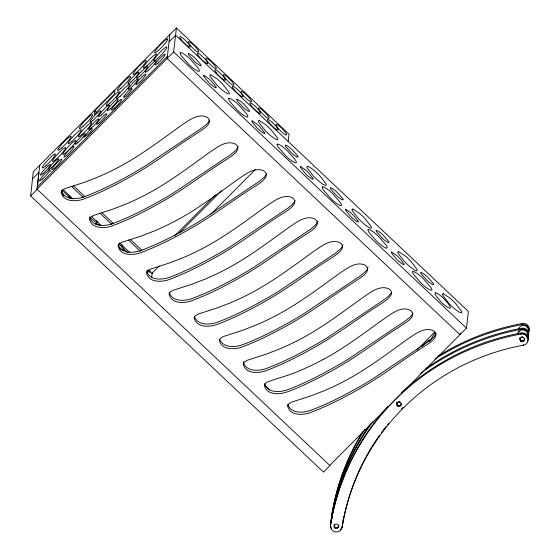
<?xml version="1.0" encoding="UTF-8"?>
<svg xmlns="http://www.w3.org/2000/svg" width="560" height="560" viewBox="0 0 560 560"><rect width="100%" height="100%" fill="white"/><g stroke="black" fill="none" stroke-linecap="round" stroke-linejoin="round"><path stroke-width="0.84" d="M243.495 361.725C245.42 372.337 260.092 371.371 267.75 367.941C286.125 360.948 303.569 351.666 320.558 341.817A338.051 328.706 6.6 0 0 328.741 336.784L383.264 300.258L388.584 296.142L391.524 292.558M39.76 165.228L36.995 189.168L329.973 465.57L323.47 472.101L30.653 195.902L33.257 171.766L176.407 28L289.03 134.232L288.19 141.484M94.745 110.691L94.318 114.387L114.471 94.15L114.898 90.454L94.745 110.691L96.586 112.434M169.904 34.538L167.132 58.471L459.942 334.67L460.11 333.221M36.995 189.168L173.642 51.94L176.407 28M151.732 277.102L152.292 272.265M401.457 392.721A239.582 232.96 6.6 0 1 521.262 332.906L521.136 333.991A5.866 5.705 6.6 0 1 528.017 338.534A5.866 5.705 6.6 0 1 523.39 345.205A227.85 221.557 6.6 0 0 342.153 527.219A5.866 5.705 6.6 0 1 335.454 531.923A5.866 5.705 6.6 0 1 330.568 525.378L330.694 524.286A239.582 232.96 6.6 0 1 387.8 406.483M331.184 522.795A5.866 5.705 6.6 0 1 331.114 520.66L331.24 519.575A239.582 232.96 6.6 0 1 370.419 424.018M331.891 518.637A5.866 5.705 6.6 0 1 331.66 515.942L331.786 514.857A239.582 232.96 6.6 0 1 362.789 431.648M342.153 527.219L342.279 526.127A227.85 221.557 6.6 0 1 379.61 435.148M342.727 522.228L342.699 522.501A5.866 5.705 6.6 0 1 342.433 523.509M329.805 465.367L466.452 328.139L468.384 311.451L175.567 35.252L169.064 41.79M527.674 338.1A5.866 5.705 6.6 0 0 521.682 329.28L521.808 328.188A239.582 232.96 6.6 0 0 425.523 368.851M528.22 333.382A5.866 5.705 6.6 0 0 522.228 324.562L522.354 323.477A239.582 232.96 6.6 0 0 437.941 356.202M523.39 345.205L523.453 344.659M317.793 220.955L316.204 224.329L310.618 229.208L254.569 266.819A338.051 328.706 6.6 0 1 246.379 271.852C229.397 281.694 211.953 290.983 193.578 297.976C185.864 301.259 172.298 302.428 169.288 292.432M342.965 244.699L341.376 248.066L335.783 252.945L279.734 290.556A338.051 328.706 6.6 0 1 271.544 295.589C254.562 305.438 237.118 314.727 218.743 321.713C211.036 324.863 198.436 326.179 194.558 316.869M368.102 267.169L366.513 270.543L360.927 275.415L304.878 313.033A338.051 328.706 6.6 0 1 296.688 318.066C279.699 327.908 262.262 337.197 243.887 344.183C236.18 347.34 223.58 348.656 219.702 339.339M209.762 119.987L207.487 123.459L202.72 127.428L146.671 165.046A338.051 328.706 6.6 0 1 138.481 170.079C121.499 179.921 104.055 189.21 85.68 196.196C77.966 199.479 64.4 200.655 61.39 190.652M238.217 146.825L235.949 150.304L231.175 154.273L175.126 191.884A338.051 328.706 6.6 0 1 166.943 196.917C149.954 206.766 132.51 216.055 114.135 223.041C106.421 226.324 92.855 227.5 89.852 217.497M266.672 173.67L264.404 177.149L259.637 181.118L203.588 218.729A338.051 328.706 6.6 0 1 195.398 223.762C178.409 233.611 160.972 242.893 142.597 249.886C134.883 253.169 121.317 254.338 118.307 244.342M295.134 200.515L292.859 203.994L288.092 207.963L232.043 245.574A338.051 328.706 6.6 0 1 223.86 250.607C206.871 260.449 189.427 269.738 171.052 276.731C163.338 280.014 149.772 281.183 146.769 271.187M413.049 312.984L410.781 316.463L406.007 320.425L349.958 358.043A338.051 328.706 6.6 0 1 341.775 363.076C324.786 372.918 307.342 382.207 288.967 389.193C281.253 392.476 267.687 393.652 264.684 383.649M436.205 333.578L433.93 337.057L429.163 341.026L373.114 378.637A338.051 328.706 6.6 0 1 364.924 383.67C347.942 393.519 330.498 402.808 312.123 409.794C304.409 413.077 290.843 414.253 287.84 404.25M32.417 179.018L38.927 172.48L37.163 189.371L30.653 195.902M37.247 186.991L167.384 56.294M174.769 235.732L215.46 194.873M179.452 232.953L221.368 190.855M159.292 265.979L151.893 273.413L148.071 269.808M210.483 214.564L255.507 169.351M416.878 350.014L434.763 332.052M307.475 166.292L309.988 167.349L313.978 170.31A14.182 2.625 44.9 0 1 319.851 175.854L325.92 183.694A12.04 2.233 44.9 0 1 325.717 185.479L323.197 184.429L319.207 181.461A14.182 2.625 44.9 0 1 313.334 175.924L307.265 168.084A12.04 2.233 44.9 0 1 307.475 166.292M173.642 51.94L466.452 328.139M73.57 185.892L84.952 196.63M102.025 212.737L113.407 223.468M130.48 239.575L141.862 250.306M71.421 186.284L83.44 197.617M99.876 213.122L111.895 224.455M128.331 239.96L140.343 251.293M49.637 170.149L50.862 171.311M62.811 189.385L72.996 198.989M91.448 216.391L100.989 225.393M119.441 242.802L129.619 252.406M264.481 385.245L269.556 390.033M323.183 359.513A249.76 242.858 6.6 0 0 332.521 354.221C351.12 343.182 368.319 330.022 385.903 317.485C392.924 312.872 402.073 305.795 410.739 310.436C417.711 317.548 403.459 323.526 398.972 327.208C382.249 337.757 366.394 349.608 349.706 360.213A338.051 328.706 6.6 0 1 341.523 365.253C327.74 373.429 313.446 380.723 298.844 387.317C290.052 390.817 280.091 396.13 270.515 392.497C266.105 391.419 261.373 384.223 267.484 381.976C278.103 377.951 289.275 375.417 299.656 370.699A259.406 252.238 6.6 0 0 323.183 359.506M431.06 339.794A14.749 2.093 -46.7 0 1 435.603 332.577M422.184 346.472A8.561 1.218 -46.7 0 1 428.631 340.417A8.561 1.218 -46.7 0 1 429.485 341.502M149.667 270.9A7.371 1.365 44.9 0 1 147.049 270.823M127.393 252.504A7.371 1.365 44.9 0 1 122.437 246.897A7.371 1.365 44.9 0 1 122.885 245.287M118.839 243.74A7.371 1.365 44.9 0 1 123.858 250.201A7.371 1.365 44.9 0 1 119.364 247.989M95.739 224.203A7.371 1.365 44.9 0 1 99.127 225.288M96.747 220.815A7.371 1.365 44.9 0 1 95.746 222.054A7.371 1.365 44.9 0 1 89.649 216.748M70.518 198.31A7.371 1.365 44.9 0 1 69.65 195.384M63.987 195.685A7.371 1.365 44.9 0 1 62.286 193.739M61.908 190.715A7.371 1.365 44.9 0 1 70.07 198.422M521.262 332.906A5.866 5.705 6.6 0 1 527.254 341.726M342.279 526.127A5.866 5.705 6.6 0 1 340.193 529.648M331.814 528.619A5.866 5.705 6.6 0 1 330.694 524.286M381.479 432.558A227.85 221.557 6.6 0 1 386.015 426.573M387.576 424.606A227.85 221.557 6.6 0 1 388.626 423.311M401.457 408.926A227.85 221.557 6.6 0 1 403.228 407.134M338.814 524.944A2.345 2.282 6.6 0 1 336.231 527.478A2.345 2.282 6.6 0 1 334.271 524.44M524.734 338.485A2.345 2.282 6.6 0 1 522.102 340.774A2.345 2.282 6.6 0 1 520.128 337.897M401.436 403.452A2.345 2.282 6.6 0 1 398.531 405.454A2.345 2.282 6.6 0 1 396.949 402.36A2.345 2.282 6.6 0 0 398.531 405.454A2.345 2.282 6.6 0 0 401.443 403.417M330.568 525.378A239.582 232.96 6.6 0 1 521.136 333.991M521.808 328.188A5.866 5.705 6.6 0 1 527.8 337.008M342.559 522.424A5.866 5.705 6.6 0 1 342.349 522.928M331.471 522.263A5.866 5.705 6.6 0 1 331.24 519.575M331.114 520.66A239.582 232.96 6.6 0 1 372.778 421.659M420.644 373.415A239.582 232.96 6.6 0 1 521.682 329.28M343.385 518.084A227.85 221.557 6.6 0 1 343.693 516.418M342.972 520.835A227.85 221.557 6.6 0 1 343.721 516.677M522.851 337.162A2.345 2.282 6.6 0 1 521.71 336.889M398.853 401.8A2.345 2.282 6.6 0 0 400.043 401.842A2.345 2.282 6.6 0 1 398.741 401.807M522.354 323.477A5.866 5.705 6.6 0 1 528.346 332.297M332.234 518.091A5.866 5.705 6.6 0 1 331.786 514.857M331.66 515.942A239.582 232.96 6.6 0 1 364.987 429.051M434.98 359.093A239.582 232.96 6.6 0 1 522.228 324.562M517.755 334.152A4.984 4.844 6.6 0 1 524.013 330.113A4.984 4.844 6.6 0 1 527.268 336.742M522.746 337.064A2.345 2.282 6.6 0 1 521.766 336.868M520.45 333.893A4.984 4.844 6.6 0 1 527.261 338.345M524.622 338.541A2.345 2.282 6.6 0 1 521.99 340.669A2.345 2.282 6.6 0 1 519.981 337.953M518.609 328.902A4.984 4.844 6.6 0 1 525.231 325.71A4.984 4.844 6.6 0 1 527.828 332.479M518.014 333.893A4.984 4.844 6.6 0 1 519.169 330.708M522.55 329.007A4.984 4.844 6.6 0 1 527.954 333.431M401.674 404.04A4.984 4.844 6.6 0 1 400.673 404.376M61.173 192.157C63.091 202.769 77.77 201.803 85.428 198.373C103.803 191.387 121.247 182.098 138.229 172.256A338.051 328.706 6.6 0 0 146.419 167.216C163.107 156.611 178.962 144.76 195.685 134.211C200.172 130.529 214.417 124.551 207.452 117.439C198.786 112.798 189.63 119.875 182.616 124.488C165.025 137.025 147.833 150.185 129.234 161.224A249.76 242.858 6.6 0 1 119.889 166.516A259.406 252.238 6.6 0 1 96.362 177.702L83.734 182.532L65.163 188.538L62.076 190.407L61.173 192.157M89.628 219.002C91.553 229.614 106.232 228.648 113.883 225.218C132.258 218.232 149.702 208.943 166.691 199.094A338.051 328.706 6.6 0 0 174.881 194.061C192.171 183.029 208.649 170.779 226.002 159.838C230.538 156.835 243.502 149.471 235.13 143.829C225.631 139.979 216.643 147.805 209.174 152.656C192.283 164.836 175.609 177.401 157.689 188.062A249.76 242.858 6.6 0 1 148.351 193.354A259.406 252.238 6.6 0 1 124.824 204.547L112.189 209.377L93.625 215.383L90.531 217.252L89.628 219.002M118.083 245.847C120.008 256.452 134.687 255.493 142.345 252.063C160.72 245.07 178.157 235.781 195.146 225.939A338.051 328.706 6.6 0 0 203.336 220.906C220.626 209.867 237.104 197.617 254.457 186.676C258.993 183.68 271.957 176.316 263.585 170.674C254.086 166.817 245.105 174.65 237.636 179.501C220.738 191.681 204.071 204.246 186.151 214.907A249.76 242.858 6.6 0 1 176.806 220.199A259.406 252.238 6.6 0 1 153.279 231.385L140.651 236.222L122.08 242.228L118.993 244.097L118.083 245.847M146.545 272.692C148.47 283.297 163.142 282.338 170.8 278.901C189.175 271.915 206.619 262.626 223.608 252.784A338.051 328.706 6.6 0 0 231.791 247.751C249.081 236.712 265.566 224.462 282.919 213.521C287.455 210.525 300.419 203.161 292.047 197.519C282.548 193.662 273.56 201.495 266.091 206.346C249.2 218.519 232.526 231.091 214.606 241.752A249.76 242.858 6.6 0 1 205.268 247.044A259.406 252.238 6.6 0 1 181.741 258.23L169.106 263.067L150.542 269.066L147.448 270.942L146.545 272.692M169.071 293.937C170.989 304.542 185.668 303.583 193.326 300.153C211.701 293.16 229.145 283.871 246.127 274.029A338.051 328.706 6.6 0 0 254.317 268.996C271.607 257.957 288.085 245.707 305.438 234.766C309.974 231.77 322.938 224.406 314.566 218.764C305.067 214.907 296.086 222.74 288.617 227.591C271.719 239.771 255.052 252.336 237.132 262.997A249.76 242.858 6.6 0 1 227.787 268.289A259.406 252.238 6.6 0 1 204.26 279.475L191.632 284.312L173.061 290.311L169.974 292.187L169.071 293.937M194.236 317.674C196.161 328.286 210.833 327.32 218.491 323.89C236.866 316.897 254.31 307.615 271.292 297.766A338.051 328.706 6.6 0 0 279.482 292.733C296.772 281.701 313.25 269.444 330.61 258.503C335.146 255.507 348.11 248.143 339.738 242.501C330.239 238.651 321.251 246.477 313.782 251.328C296.891 263.508 280.217 276.073 262.297 286.734A249.76 242.858 6.6 0 1 252.959 292.026A259.406 252.238 6.6 0 1 229.432 303.219L216.797 308.049L198.226 314.055L195.139 315.924L194.236 317.674M219.373 340.151C221.298 350.756 235.977 349.79 243.635 346.36C262.01 339.374 279.447 330.085 296.436 320.243A338.051 328.706 6.6 0 0 304.626 315.21C321.314 304.598 337.169 292.747 353.892 282.198C358.372 278.516 372.624 272.538 365.659 265.426C356.993 260.792 347.837 267.862 340.816 272.475C323.232 285.012 306.04 298.172 287.441 309.211A249.76 242.858 6.6 0 1 278.096 314.503A259.406 252.238 6.6 0 1 254.569 325.689L241.941 330.519L223.37 336.525L220.283 338.394L219.373 340.151M243.243 363.902C245.168 374.507 259.84 373.548 267.498 370.118C285.873 363.125 303.317 353.836 320.306 343.994A338.051 328.706 6.6 0 0 328.489 338.961C345.786 327.929 362.264 315.672 379.617 304.731C384.153 301.735 397.117 294.371 388.745 288.729C379.246 284.872 370.258 292.705 362.789 297.556C345.898 309.736 329.224 322.301 311.304 332.962A249.76 242.858 6.6 0 1 301.966 338.254A259.406 252.238 6.6 0 1 278.439 349.447L265.804 354.277L247.24 360.283L244.146 362.152L243.243 363.902M287.616 405.755C289.541 416.367 304.213 415.401 311.871 411.971C330.246 404.985 347.69 395.696 364.679 385.847A338.051 328.706 6.6 0 0 372.862 380.814C390.152 369.782 406.63 357.532 423.99 346.591C428.526 343.588 441.49 336.224 433.118 330.582C423.619 326.732 414.631 334.558 407.162 339.409C390.264 351.589 373.604 364.161 355.677 374.815A249.76 242.858 6.6 0 1 346.339 380.107A259.406 252.238 6.6 0 1 322.812 391.3L310.177 396.13L291.613 402.136L288.519 404.005L287.616 405.755M83.993 137.074C94.458 131.502 95.683 121.135 83.993 137.074M188.349 53.718L188.307 53.879A6.258 1.162 44.9 0 0 188.797 55.097L194.6 61.544A10.71 1.981 44.9 0 0 197.176 63.735L200.011 65.604L201.124 65.555A6.258 1.162 44.9 0 0 200.634 64.33L194.831 57.89A10.71 1.981 44.9 0 0 192.255 55.699L189.763 53.998L188.349 53.718M236.831 99.449L236.789 99.603A6.258 1.162 44.9 0 0 237.279 100.828L243.075 107.275A10.71 1.981 44.9 0 0 245.658 109.466L248.493 111.335L249.606 111.286A6.258 1.162 44.9 0 0 249.109 110.061L243.313 103.621A10.71 1.981 44.9 0 0 240.73 101.43L238.245 99.729L236.831 99.449M285.313 145.18L285.271 145.334A6.258 1.162 44.9 0 0 285.761 146.559L291.557 153.006A10.71 1.981 44.9 0 0 294.14 155.19L296.975 157.066L298.081 157.017A6.258 1.162 44.9 0 0 297.591 155.792L291.795 149.345A10.71 1.981 44.9 0 0 289.212 147.161L286.72 145.46L285.313 145.18M330.463 187.964L330.421 188.118A6.258 1.162 44.9 0 0 330.911 189.343L336.714 195.783A10.71 1.981 44.9 0 0 339.29 197.974L342.125 199.85L343.238 199.801A6.258 1.162 44.9 0 0 342.748 198.576L336.945 192.129A10.71 1.981 44.9 0 0 334.369 189.938L331.877 188.244L330.463 187.964M376.236 230.559L376.194 230.713A6.258 1.162 44.9 0 0 376.684 231.938L382.48 238.385A10.71 1.981 44.9 0 0 385.063 240.569L387.898 242.445L389.004 242.396A6.258 1.162 44.9 0 0 388.514 241.171L382.718 234.724A10.71 1.981 44.9 0 0 380.135 232.54L377.643 230.839L376.236 230.559M420.868 272.664L420.826 272.818A6.258 1.162 44.9 0 0 421.316 274.043L427.119 280.483A10.71 1.981 44.9 0 0 429.695 282.674L432.53 284.543L433.643 284.494A6.258 1.162 44.9 0 0 433.153 283.276L427.35 276.829A10.71 1.981 44.9 0 0 424.767 274.638L422.282 272.944L420.868 272.664M128.723 87.92L128.527 88.27A8.477 1.204 -46.7 0 0 128.394 89.369L131.509 87.29A6.685 0.952 -46.7 0 0 134.547 84.238L137.935 79.793A8.477 1.204 -46.7 0 0 138.061 78.694L134.946 80.773A6.685 0.952 -46.7 0 0 131.908 83.825L128.723 87.92M136.437 83.251L136.241 83.594A8.477 1.204 -46.7 0 0 136.115 84.7L139.223 82.614A6.685 0.952 -46.7 0 0 142.261 79.569L145.649 75.124A8.477 1.204 -46.7 0 0 145.775 74.018L142.66 76.104A6.685 0.952 -46.7 0 0 139.629 79.149L136.437 83.251M124.229 95.886L124.033 96.201A6.797 0.966 -46.7 0 0 123.893 97.391L125.993 95.97A5.761 0.819 -46.7 0 0 129.339 92.61L131.614 89.635A6.797 0.966 -46.7 0 0 131.754 88.452L129.654 89.866A5.761 0.819 -46.7 0 0 126.308 93.226L124.229 95.886M180.278 52.633L180.131 52.829A12.04 2.233 44.9 0 0 181.37 55.909L188.825 64.407A14.182 2.625 44.9 0 0 194.558 69.265L197.869 71.253L199.367 71.176A12.04 2.233 44.9 0 0 198.135 68.096L190.673 59.598A14.182 2.625 44.9 0 0 184.947 54.733L182.133 52.969L180.278 52.633M228.753 98.364L228.613 98.56A12.04 2.233 44.9 0 0 229.852 101.633L237.307 110.138A14.182 2.625 44.9 0 0 243.033 114.996L246.351 116.984L247.849 116.907A12.04 2.233 44.9 0 0 246.61 113.827L239.155 105.322A14.182 2.625 44.9 0 0 233.429 100.464L230.615 98.7L228.753 98.364M277.235 144.095L277.095 144.284A12.04 2.233 44.9 0 0 278.334 147.364L285.789 155.869A14.182 2.625 44.9 0 0 291.515 160.727L294.833 162.715L296.331 162.638A12.04 2.233 44.9 0 0 295.092 159.558L287.637 151.053A14.182 2.625 44.9 0 0 281.904 146.195L279.097 144.431L277.235 144.095M322.385 186.872L322.245 187.068A12.04 2.233 44.9 0 0 323.484 190.148L330.939 198.653A14.182 2.625 44.9 0 0 336.672 203.511L339.983 205.499L341.481 205.415A12.04 2.233 44.9 0 0 340.242 202.342L332.787 193.837A14.182 2.625 44.9 0 0 327.061 188.979L324.247 187.215L322.385 186.872M368.158 229.474L368.018 229.663A12.04 2.233 44.9 0 0 369.25 232.743L376.712 241.248A14.182 2.625 44.9 0 0 382.438 246.106L385.749 248.094L387.247 248.017A12.04 2.233 44.9 0 0 386.015 244.937L378.56 236.432A14.182 2.625 44.9 0 0 372.827 231.574L370.02 229.81L368.158 229.474M412.79 271.572L412.65 271.768A12.04 2.233 44.9 0 0 413.889 274.848L421.344 283.346A14.182 2.625 44.9 0 0 427.077 288.211L430.388 290.199L431.886 290.115A12.04 2.233 44.9 0 0 430.647 287.035L423.192 278.537A14.182 2.625 44.9 0 0 417.466 273.679L414.652 271.915L412.79 271.572M435.533 292.782L435.288 292.838A12.46 2.31 44.9 0 0 435.218 294.273L436.996 297.22L440.608 301.427A9.891 1.834 44.9 0 0 444.5 305.067L447.853 307.489L450.086 308.168A12.46 2.31 44.9 0 0 450.156 306.733L448.378 303.793L444.773 299.579A9.891 1.834 44.9 0 0 440.881 295.939L437.528 293.517L435.533 292.782M203.742 75.194L203.553 75.208A6.258 1.162 44.9 0 0 203.469 75.915L208.313 81.97A10.71 1.981 44.9 0 0 210.952 84.462L214.249 87.052L216.104 87.836A6.258 1.162 44.9 0 0 216.188 87.122L211.344 81.074A10.71 1.981 44.9 0 0 208.705 78.575L203.742 75.194M252.224 120.925L252.035 120.939A6.258 1.162 44.9 0 0 251.951 121.646L256.788 127.701A10.71 1.981 44.9 0 0 259.434 130.193L262.731 132.776L264.586 133.56A6.258 1.162 44.9 0 0 264.663 132.853L259.826 126.805A10.71 1.981 44.9 0 0 257.18 124.306L252.224 120.925M300.699 166.656L300.517 166.67A6.258 1.162 44.9 0 0 300.433 167.377L305.27 173.425A10.71 1.981 44.9 0 0 307.916 175.924L311.213 178.507L313.068 179.291A6.258 1.162 44.9 0 0 313.145 178.584L308.308 172.529A10.71 1.981 44.9 0 0 305.662 170.037L300.699 166.656M345.856 209.44L345.667 209.447A6.258 1.162 44.9 0 0 345.583 210.161L350.42 216.209A10.71 1.981 44.9 0 0 353.066 218.708L356.363 221.291L358.218 222.075A6.258 1.162 44.9 0 0 358.302 221.368L353.458 215.313A10.71 1.981 44.9 0 0 350.819 212.821L345.856 209.44M391.622 252.035L391.44 252.049A6.258 1.162 44.9 0 0 391.356 252.756L396.193 258.804A10.71 1.981 44.9 0 0 398.839 261.303L402.136 263.886L403.984 264.67A6.258 1.162 44.9 0 0 404.068 263.963L399.231 257.908A10.71 1.981 44.9 0 0 396.585 255.416L391.622 252.035M210.882 74.879L210.511 74.837A12.04 2.233 44.9 0 0 210.301 76.622L216.37 84.462A14.182 2.625 44.9 0 0 222.243 90.006L226.233 92.967L228.753 94.024A12.04 2.233 44.9 0 0 228.956 92.239L222.894 84.392A14.182 2.625 44.9 0 0 217.021 78.855L210.882 74.879M259.364 120.61L258.993 120.561A12.04 2.233 44.9 0 0 258.783 122.353L264.852 130.193A14.182 2.625 44.9 0 0 270.725 135.73L274.715 138.698L277.235 139.748A12.04 2.233 44.9 0 0 277.438 137.963L271.376 130.123A14.182 2.625 44.9 0 0 265.503 124.586L259.364 120.61M352.996 209.118L352.625 209.076A12.04 2.233 44.9 0 0 352.415 210.861L358.484 218.708A14.182 2.625 44.9 0 0 364.357 224.245L368.347 227.206L370.867 228.263A12.04 2.233 44.9 0 0 371.07 226.478L365.008 218.631A14.182 2.625 44.9 0 0 359.135 213.094L352.996 209.118M398.769 251.72L398.398 251.671A12.04 2.233 44.9 0 0 398.188 253.456L404.257 261.303A14.182 2.625 44.9 0 0 410.13 266.84L414.12 269.808L416.633 270.858A12.04 2.233 44.9 0 0 416.843 269.073L410.774 261.233A14.182 2.625 44.9 0 0 404.901 255.689L398.769 251.72M443.401 293.818L443.03 293.776A12.04 2.233 44.9 0 0 442.82 295.561L448.889 303.408A14.182 2.625 44.9 0 0 454.762 308.945L458.752 311.906L461.272 312.963A12.04 2.233 44.9 0 0 461.475 311.178L455.413 303.331A14.182 2.625 44.9 0 0 449.54 297.794L443.401 293.818M136.752 72.254A9.541 1.358 -46.7 0 0 146.286 60.69A9.541 1.358 -46.7 0 0 136.01 69.636A9.541 1.358 -46.7 0 0 136.752 72.254M121.044 88.193A9.541 1.358 -46.7 0 0 130.578 76.629A9.541 1.358 -46.7 0 0 120.302 85.568A9.541 1.358 -46.7 0 0 121.044 88.193M109.809 103.299A9.541 1.358 -46.7 0 0 119.35 91.728A9.541 1.358 -46.7 0 0 109.067 100.674A9.541 1.358 -46.7 0 0 109.809 103.299M120.106 96.292A9.541 1.358 -46.7 0 0 129.647 84.728A9.541 1.358 -46.7 0 0 119.364 93.667A9.541 1.358 -46.7 0 0 120.106 96.292M83.062 126.336A9.541 1.358 -46.7 0 0 92.603 114.765A9.541 1.358 -46.7 0 0 82.32 123.711A9.541 1.358 -46.7 0 0 83.062 126.336M71.827 141.442A9.541 1.358 -46.7 0 0 81.368 129.871A9.541 1.358 -46.7 0 0 71.085 138.817A9.541 1.358 -46.7 0 0 71.827 141.442M82.124 134.435A9.541 1.358 -46.7 0 0 91.665 122.864A9.541 1.358 -46.7 0 0 81.382 131.81A9.541 1.358 -46.7 0 0 82.124 134.435M61.586 147.987A9.541 1.358 -46.7 0 0 71.127 136.416A9.541 1.358 -46.7 0 0 60.844 145.362A9.541 1.358 -46.7 0 0 61.586 147.987M56.154 159.215A9.541 1.358 -46.7 0 0 65.688 147.651A9.541 1.358 -46.7 0 0 55.412 156.597A9.541 1.358 -46.7 0 0 56.154 159.215M66.451 152.215A9.541 1.358 -46.7 0 0 75.985 140.644A9.541 1.358 -46.7 0 0 65.702 149.59A9.541 1.358 -46.7 0 0 66.451 152.215M45.906 165.76A9.541 1.358 -46.7 0 0 55.447 154.196A9.541 1.358 -46.7 0 0 45.164 163.142A9.541 1.358 -46.7 0 0 45.906 165.76M92.946 120.393A7.938 1.127 -46.7 0 0 100.898 110.768A7.938 1.127 -46.7 0 0 92.351 118.188A7.938 1.127 -46.7 0 0 92.946 120.393M110.236 108.85A7.938 1.127 -46.7 0 0 118.181 99.225A7.938 1.127 -46.7 0 0 109.641 106.645A7.938 1.127 -46.7 0 0 110.236 108.85M101.57 114.814A7.938 1.127 -46.7 0 0 109.515 105.189A7.938 1.127 -46.7 0 0 100.975 112.609A7.938 1.127 -46.7 0 0 101.57 114.814M130.963 81.977A7.938 1.127 -46.7 0 0 138.908 72.352A7.938 1.127 -46.7 0 0 130.361 79.772A7.938 1.127 -46.7 0 0 130.963 81.977M148.246 70.434A7.938 1.127 -46.7 0 0 156.191 60.809A7.938 1.127 -46.7 0 0 147.651 68.229A7.938 1.127 -46.7 0 0 148.246 70.434M139.58 76.398A7.938 1.127 -46.7 0 0 147.525 66.766A7.938 1.127 -46.7 0 0 138.985 74.193A7.938 1.127 -46.7 0 0 139.58 76.398M157.29 58.709A9.541 1.358 -46.7 0 0 166.831 47.138A9.541 1.358 -46.7 0 0 156.548 56.084A9.541 1.358 -46.7 0 0 157.29 58.709M146.993 65.709A9.541 1.358 -46.7 0 0 156.534 54.145A9.541 1.358 -46.7 0 0 146.251 63.091A9.541 1.358 -46.7 0 0 146.993 65.709M158.228 50.61A9.541 1.358 -46.7 0 0 167.769 39.039A9.541 1.358 -46.7 0 0 157.486 47.985A9.541 1.358 -46.7 0 0 158.228 50.61M91.497 127.841A7.322 1.043 -46.7 0 0 98.826 118.958A7.322 1.043 -46.7 0 0 90.944 125.804A7.322 1.043 -46.7 0 0 91.497 127.841M77.924 142.597A7.322 1.043 -46.7 0 0 85.253 133.714A7.322 1.043 -46.7 0 0 77.371 140.567A7.322 1.043 -46.7 0 0 77.924 142.597M43.218 173.467A7.322 1.043 -46.7 0 0 50.554 164.584A7.322 1.043 -46.7 0 0 42.672 171.437A7.322 1.043 -46.7 0 0 43.218 173.467M51.422 167.748A7.322 1.043 -46.7 0 0 58.751 158.872A7.322 1.043 -46.7 0 0 50.869 165.718A7.322 1.043 -46.7 0 0 51.422 167.748M42.315 179.172A7.322 1.043 -46.7 0 0 49.644 170.289A7.322 1.043 -46.7 0 0 41.769 177.142A7.322 1.043 -46.7 0 0 42.315 179.172M157.892 63.182A7.322 1.043 -46.7 0 0 165.221 54.306A7.322 1.043 -46.7 0 0 157.339 61.152A7.322 1.043 -46.7 0 0 157.892 63.182M99.442 122.696A7.322 1.043 -46.7 0 0 106.771 113.813A7.322 1.043 -46.7 0 0 98.889 120.666A7.322 1.043 -46.7 0 0 99.442 122.696M114.24 108.325A7.322 1.043 -46.7 0 0 121.569 99.442A7.322 1.043 -46.7 0 0 113.687 106.295A7.322 1.043 -46.7 0 0 114.24 108.325M66.724 155.309A7.322 1.043 -46.7 0 0 74.053 146.426A7.322 1.043 -46.7 0 0 66.171 153.279A7.322 1.043 -46.7 0 0 66.724 155.309M54.544 168.119A7.322 1.043 -46.7 0 0 61.873 159.236A7.322 1.043 -46.7 0 0 53.991 166.082A7.322 1.043 -46.7 0 0 54.544 168.119M277.599 127.575A7.371 1.365 44.9 0 0 286.475 134.967A7.371 1.365 44.9 0 0 279.951 126.588A7.371 1.365 44.9 0 0 277.599 127.575M269.031 122.57A7.371 1.365 44.9 0 0 277.907 129.969A7.371 1.365 44.9 0 0 271.376 121.583A7.371 1.365 44.9 0 0 269.031 122.57M260.029 111.006A7.371 1.365 44.9 0 0 268.905 118.398A7.371 1.365 44.9 0 0 262.381 110.019A7.371 1.365 44.9 0 0 260.029 111.006M251.461 106.001A7.371 1.365 44.9 0 0 260.337 113.393A7.371 1.365 44.9 0 0 253.806 105.014A7.371 1.365 44.9 0 0 251.461 106.001M242.466 94.43A7.371 1.365 44.9 0 0 251.335 101.822A7.371 1.365 44.9 0 0 244.811 93.443A7.371 1.365 44.9 0 0 242.466 94.43M233.891 89.425A7.371 1.365 44.9 0 0 242.767 96.824A7.371 1.365 44.9 0 0 236.236 88.438A7.371 1.365 44.9 0 0 233.891 89.425M224.896 77.861A7.371 1.365 44.9 0 0 233.772 85.253A7.371 1.365 44.9 0 0 227.241 76.874A7.371 1.365 44.9 0 0 224.896 77.861M216.321 72.856A7.371 1.365 44.9 0 0 225.197 80.248A7.371 1.365 44.9 0 0 218.673 71.869A7.371 1.365 44.9 0 0 216.321 72.856M207.326 61.285A7.371 1.365 44.9 0 0 216.202 68.677A7.371 1.365 44.9 0 0 209.671 60.298A7.371 1.365 44.9 0 0 207.326 61.285M198.751 56.28A7.371 1.365 44.9 0 0 207.627 63.679A7.371 1.365 44.9 0 0 201.103 55.293A7.371 1.365 44.9 0 0 198.751 56.28M189.756 44.716A7.371 1.365 44.9 0 0 198.632 52.108A7.371 1.365 44.9 0 0 192.101 43.729A7.371 1.365 44.9 0 0 189.756 44.716M181.181 39.711A7.371 1.365 44.9 0 0 190.057 47.103A7.371 1.365 44.9 0 0 183.533 38.724A7.371 1.365 44.9 0 0 181.181 39.711M334.831 528.017A2.345 2.282 6.6 0 0 338.667 526.736A2.345 2.282 6.6 0 0 335.587 524.139A2.345 2.282 6.6 0 0 334.831 528.017M520.737 341.32A2.345 2.282 6.6 0 0 524.566 340.039A2.345 2.282 6.6 0 0 521.493 337.442A2.345 2.282 6.6 0 0 520.737 341.32M397.446 406.049A2.345 2.282 6.6 0 0 401.282 404.775A2.345 2.282 6.6 0 0 398.202 402.171A2.345 2.282 6.6 0 0 397.446 406.049"/></g></svg>
